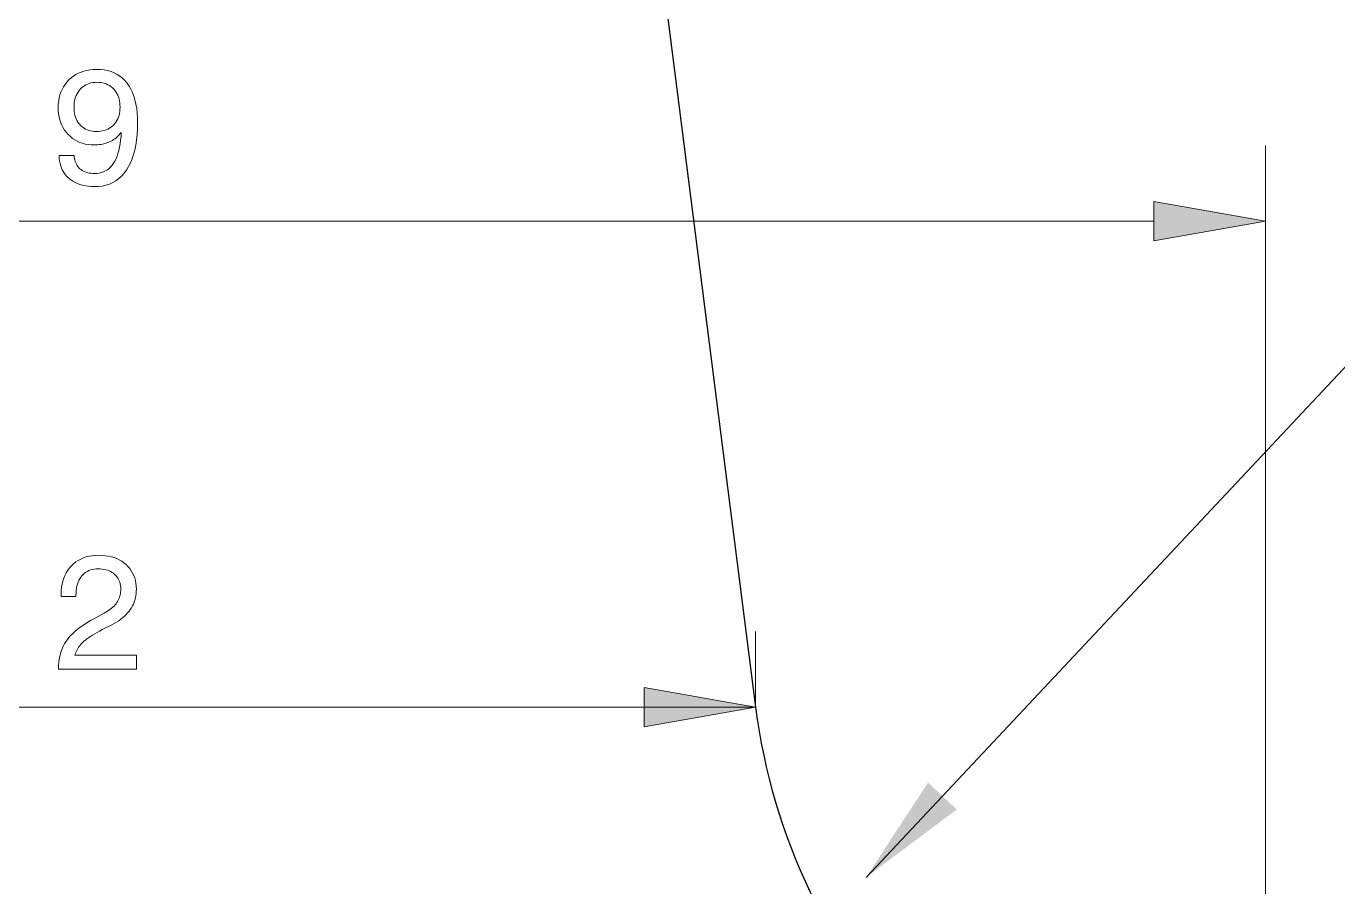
# Model space of a CAD drawing. Extents: x 5 to 409, y 5 to 583.
# Drawn here: x 134.39 to 169.11, y 366.4 to 389.19 of the extents above; entities that cross this region are included whole.
import ezdxf

# ---------------------------------------------------------------- set-up
doc = ezdxf.new("R2010")
doc.units = 0
for name, color, linetype, lineweight in [('DIMENSIONS', 2, 'Continuous', 25), ('OUTLINE', 7, 'Continuous', 70), ('TEXT', 2, 'Continuous', 25)]:
    doc.layers.add(name, color=color, linetype=linetype, lineweight=lineweight)

msp = doc.modelspace()

# ---------------------------------------------------------------- linework, layer by layer
at = {"layer": 'DIMENSIONS', "lineweight": 13}
for p, q in [((167.197, 348.157), (167.197, 386.028)), ((101.152, 384.028), (164.243, 384.028)), ((151.127, 371.157), (111.697, 371.157)), ((114.652, 371.159), (150.743, 371.159))]:
    msp.add_line(p, q, dxfattribs=at)
at = {"layer": 'DIMENSIONS', "lineweight": 13, "ltscale": 0.050047}
msp.add_line((153.697, 371.157), (153.697, 373.159), dxfattribs=at)
at = {"layer": 'DIMENSIONS', "lineweight": 13, "ltscale": 0.064269}
msp.add_line((153.697, 371.157), (151.127, 371.157), dxfattribs=at)
at = {"layer": 'DIMENSIONS', "lineweight": 13}
for points in [[(135.26, 385.77), (135.656, 385.77), (135.659, 385.726), (135.665, 385.684), (135.674, 385.644), (135.686, 385.605), (135.699, 385.569), (135.716, 385.535), (135.735, 385.503), (135.757, 385.473), (135.782, 385.444), (135.809, 385.418), (135.838, 385.394), (135.87, 385.372), (135.903, 385.354), (135.939, 385.337), (135.977, 385.323), (136.016, 385.312), (136.058, 385.303), (136.102, 385.297), (136.148, 385.293), (136.196, 385.292), (136.26, 385.294), (136.321, 385.302), (136.379, 385.316), (136.434, 385.335), (136.486, 385.359), (136.535, 385.388), (136.581, 385.423), (136.623, 385.464), (136.663, 385.509), (136.7, 385.56), (136.733, 385.617), (136.764, 385.679), (136.791, 385.747), (136.816, 385.82), (136.838, 385.9), (136.857, 385.984), (136.873, 386.075), (136.886, 386.171), (136.897, 386.272), (136.904, 386.379), (136.878, 386.347), (136.851, 386.317), (136.823, 386.288), (136.794, 386.261), (136.764, 386.235), (136.733, 386.211), (136.7, 386.188), (136.667, 386.168), (136.632, 386.148), (136.596, 386.131), (136.56, 386.115), (136.522, 386.1), (136.484, 386.088), (136.444, 386.077), (136.404, 386.067), (136.364, 386.06), (136.322, 386.054), (136.279, 386.05), (136.236, 386.047), (136.191, 386.046), (136.108, 386.049), (136.028, 386.057), (135.95, 386.071), (135.876, 386.09), (135.806, 386.115), (135.738, 386.145), (135.674, 386.18), (135.613, 386.221), (135.555, 386.267), (135.5, 386.319), (135.45, 386.376), (135.404, 386.435), (135.365, 386.499), (135.33, 386.566), (135.301, 386.636), (135.277, 386.71), (135.258, 386.787), (135.245, 386.867), (135.237, 386.952), (135.234, 387.039), (135.237, 387.127), (135.246, 387.212), (135.26, 387.293), (135.279, 387.371), (135.305, 387.446), (135.336, 387.517), (135.372, 387.585), (135.414, 387.649), (135.462, 387.71), (135.516, 387.768), (135.574, 387.821), (135.635, 387.868), (135.7, 387.91), (135.769, 387.946), (135.841, 387.977), (135.916, 388.002), (135.995, 388.022), (136.077, 388.036), (136.163, 388.044), (136.253, 388.047), (136.355, 388.043), (136.453, 388.032), (136.545, 388.014), (136.633, 387.989), (136.716, 387.956), (136.794, 387.916), (136.867, 387.868), (136.935, 387.814), (136.999, 387.752), (137.057, 387.682), (137.11, 387.606), (137.157, 387.523), (137.199, 387.434), (137.236, 387.339), (137.266, 387.237), (137.292, 387.128), (137.311, 387.014), (137.325, 386.892), (137.333, 386.764), (137.336, 386.63), (137.333, 386.472), (137.324, 386.321), (137.309, 386.177), (137.289, 386.041), (137.262, 385.912), (137.229, 385.791), (137.191, 385.677), (137.146, 385.57), (137.095, 385.472), (137.039, 385.38), (136.977, 385.297), (136.91, 385.222), (136.838, 385.156), (136.761, 385.099), (136.678, 385.051), (136.591, 385.012), (136.499, 384.981), (136.401, 384.959), (136.299, 384.946), (136.191, 384.942), (136.108, 384.944), (136.028, 384.951), (135.952, 384.962), (135.878, 384.978), (135.809, 384.998), (135.743, 385.023), (135.68, 385.052), (135.621, 385.086), (135.565, 385.124), (135.513, 385.167), (135.465, 385.214), (135.422, 385.263), (135.384, 385.316), (135.351, 385.372), (135.323, 385.431), (135.3, 385.492), (135.282, 385.557), (135.27, 385.625), (135.262, 385.696)], [(135.652, 387.043), (135.653, 386.986), (135.658, 386.932), (135.666, 386.879), (135.678, 386.829), (135.692, 386.782), (135.71, 386.736), (135.731, 386.693), (135.755, 386.653), (135.782, 386.615), (135.813, 386.579), (135.846, 386.546), (135.882, 386.516), (135.919, 386.49), (135.959, 386.467), (136, 386.448), (136.044, 386.432), (136.09, 386.42), (136.138, 386.412), (136.188, 386.406), (136.24, 386.405), (136.298, 386.406), (136.353, 386.412), (136.406, 386.42), (136.456, 386.432), (136.503, 386.448), (136.548, 386.467), (136.591, 386.489), (136.631, 386.515), (136.668, 386.544), (136.703, 386.577), (136.735, 386.612), (136.763, 386.65), (136.788, 386.691), (136.81, 386.734), (136.828, 386.78), (136.844, 386.829), (136.855, 386.88), (136.864, 386.933), (136.869, 386.989), (136.87, 387.048), (136.869, 387.107), (136.864, 387.163), (136.855, 387.217), (136.844, 387.269), (136.828, 387.318), (136.81, 387.365), (136.788, 387.409), (136.763, 387.451), (136.735, 387.49), (136.703, 387.527), (136.668, 387.561), (136.631, 387.591), (136.592, 387.618), (136.55, 387.641), (136.506, 387.661), (136.46, 387.677), (136.412, 387.689), (136.361, 387.698), (136.308, 387.704), (136.253, 387.705), (136.2, 387.704), (136.149, 387.698), (136.1, 387.689), (136.053, 387.676), (136.009, 387.66), (135.966, 387.64), (135.926, 387.616), (135.888, 387.589), (135.851, 387.558), (135.817, 387.523), (135.786, 387.485), (135.758, 387.446), (135.733, 387.403), (135.711, 387.359), (135.693, 387.312), (135.678, 387.263), (135.667, 387.211), (135.658, 387.158), (135.653, 387.102)], [(164.243, 383.507), (167.197, 384.028), (164.243, 384.549)], [(135.243, 372.159), (135.243, 372.172), (135.245, 372.259), (135.251, 372.344), (135.261, 372.425), (135.276, 372.504), (135.294, 372.58), (135.317, 372.653), (135.344, 372.723), (135.375, 372.79), (135.41, 372.854), (135.449, 372.915), (135.494, 372.974), (135.545, 373.034), (135.603, 373.093), (135.668, 373.153), (135.739, 373.212), (135.817, 373.271), (135.902, 373.33), (135.993, 373.389), (136.091, 373.448), (136.196, 373.506), (136.451, 373.645), (136.496, 373.67), (136.538, 373.696), (136.577, 373.723), (136.615, 373.75), (136.649, 373.777), (136.682, 373.806), (136.712, 373.834), (136.739, 373.864), (136.764, 373.894), (136.786, 373.925), (136.806, 373.956), (136.824, 373.989), (136.84, 374.022), (136.853, 374.057), (136.865, 374.093), (136.875, 374.13), (136.882, 374.168), (136.887, 374.207), (136.89, 374.247), (136.891, 374.288), (136.89, 374.335), (136.885, 374.38), (136.877, 374.423), (136.865, 374.464), (136.851, 374.504), (136.833, 374.541), (136.811, 374.577), (136.787, 374.611), (136.759, 374.643), (136.728, 374.673), (136.694, 374.701), (136.658, 374.726), (136.62, 374.748), (136.58, 374.767), (136.537, 374.783), (136.492, 374.796), (136.445, 374.806), (136.396, 374.814), (136.344, 374.818), (136.291, 374.82), (136.237, 374.818), (136.186, 374.812), (136.138, 374.803), (136.091, 374.79), (136.047, 374.773), (136.006, 374.753), (135.966, 374.729), (135.929, 374.701), (135.894, 374.669), (135.862, 374.634), (135.832, 374.596), (135.805, 374.554), (135.781, 374.51), (135.761, 374.463), (135.744, 374.414), (135.73, 374.361), (135.719, 374.306), (135.711, 374.248), (135.706, 374.187), (135.704, 374.124), (135.704, 374.088), (135.312, 374.088), (135.312, 374.149), (135.315, 374.242), (135.323, 374.331), (135.337, 374.416), (135.356, 374.497), (135.38, 374.574), (135.41, 374.647), (135.445, 374.717), (135.485, 374.782), (135.531, 374.843), (135.582, 374.901), (135.638, 374.953), (135.698, 375.001), (135.761, 375.042), (135.829, 375.078), (135.9, 375.109), (135.975, 375.134), (136.054, 375.153), (136.137, 375.167), (136.223, 375.175), (136.314, 375.178), (136.401, 375.176), (136.484, 375.168), (136.564, 375.156), (136.641, 375.139), (136.714, 375.116), (136.784, 375.089), (136.85, 375.057), (136.914, 375.02), (136.973, 374.978), (137.03, 374.931), (137.081, 374.88), (137.128, 374.827), (137.169, 374.769), (137.204, 374.709), (137.234, 374.646), (137.259, 374.58), (137.278, 374.511), (137.292, 374.438), (137.3, 374.363), (137.303, 374.284), (137.301, 374.223), (137.296, 374.163), (137.288, 374.105), (137.277, 374.048), (137.262, 373.993), (137.245, 373.94), (137.224, 373.888), (137.2, 373.838), (137.173, 373.789), (137.142, 373.741), (137.109, 373.695), (137.071, 373.651), (137.031, 373.607), (136.987, 373.565), (136.94, 373.524), (136.889, 373.484), (136.835, 373.446), (136.778, 373.408), (136.717, 373.372), (136.653, 373.338), (136.4, 373.209), (136.33, 373.172), (136.264, 373.135), (136.202, 373.1), (136.144, 373.065), (136.091, 373.03), (136.041, 372.997), (135.995, 372.964), (135.954, 372.932), (135.916, 372.9), (135.883, 372.87), (135.852, 372.839), (135.824, 372.807), (135.798, 372.775), (135.774, 372.742), (135.752, 372.709), (135.732, 372.674), (135.715, 372.639), (135.699, 372.604), (135.686, 372.567), (135.675, 372.53), (137.303, 372.53), (137.303, 372.159)], [(150.743, 370.638), (153.697, 371.159), (150.743, 371.68)]]:
    msp.add_lwpolyline(points, close=True, dxfattribs=at)
for points in [[(164.243, 383.507), (167.197, 384.028), (164.243, 383.507), (164.243, 384.549)], [(150.743, 370.638), (153.697, 371.159), (150.743, 370.638), (150.743, 371.68)]]:
    msp.add_solid(points, dxfattribs=at)
at = {"layer": 'OUTLINE', "lineweight": 30}
msp.add_line((145.297, 437.157), (153.697, 371.157), dxfattribs=at)
msp.add_arc((169.569, 373.177), 16, 187.2532, 224.0039, dxfattribs=at)
at = {"layer": 'TEXT', "lineweight": 13}
msp.add_lwpolyline([(156.621, 366.648), (176.901, 388.267), (248.654, 388.267)], dxfattribs=at)
msp.add_solid([(158.262, 369.159), (156.621, 366.648), (159.022, 368.446)], dxfattribs=at)

doc.saveas('drawing.dxf')
